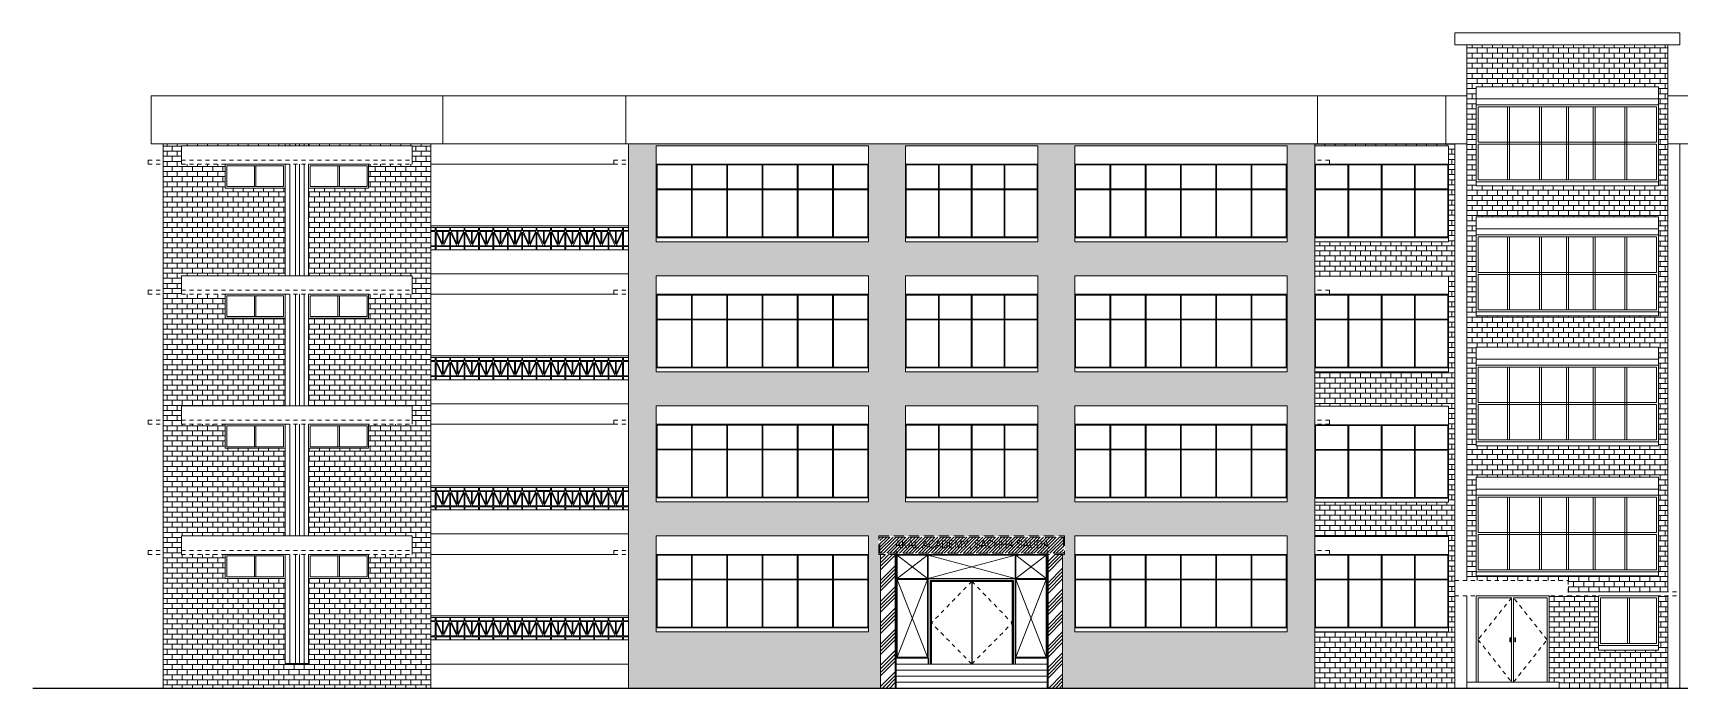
# Model space of a CAD drawing. Header units: millimetres. Extents: x 1898 to 3725, y 783 to 1532.
# Drawn here: x 2270.46 to 2311.65, y 967.41 to 983.78 of the extents above; entities that cross this region are included whole.
import ezdxf

# ---------------------------------------------------------------- set-up
doc = ezdxf.new("R2010")
doc.units = ezdxf.units.MM
doc.linetypes.add('DASHED', pattern=[0.75, 0.5, -0.25])
doc.linetypes.add('DASHED2', pattern=[0.375, 0.25, -0.125])
doc.layers.get('0').update_dxf_attribs({"lineweight": 20})
for name, color, linetype, lineweight in [('CLL LEV.', 15, 'Continuous', 18), ('Dimens', 251, 'Continuous', 18), ('Door', 54, 'Continuous', 18), ('Dotted', 23, 'DASHED', 15), ('E3', 251, 'Continuous', 18), ('ELEV.1', 7, 'Continuous', 20), ('ELEV.2', 250, 'Continuous', 20), ('ELEV.3', 252, 'Continuous', 20), ('ELEV.4', 251, 'Continuous', 18), ('Fixture', 44, 'Continuous', 13), ('Hatch', 43, 'Continuous', 13), ('PROJ.', 30, 'DASHED2', 15), ('Railing', 23, 'Continuous', 13), ('STAIRS', 10, 'Continuous', 18), ('Ventilator', 4, 'DASHED', 18), ('Wall', 7, 'Continuous', 30), ('Window', 150, 'Continuous', 15)]:
    doc.layers.add(name, color=color, linetype=linetype, lineweight=lineweight)
doc.styles.add('STYLE1', font='arial.ttf', dxfattribs={"width": 0.85})

# ---------------------------------------------------------------- blocks, each defined once
blk = doc.blocks.new('STAIR WINDOW')
at = {"layer": 'CLL LEV.', "linetype": 'Continuous'}
blk.add_lwpolyline([(12653.344, -1054.125), (12648.784, -1054.125), (12648.784, -1054.025), (12653.344, -1054.025)], close=True, dxfattribs=at)
at = {"layer": 'PROJ.', "linetype": 'Continuous'}
for p, q in [((12648.784, -1052.105), (12648.784, -1051.955)), ((12653.344, -1051.955), (12648.784, -1051.955)), ((12653.344, -1052.105), (12648.784, -1052.105)), ((12653.344, -1051.955), (12653.344, -1052.105))]:
    blk.add_line(p, q, dxfattribs=at)
at = {"layer": 'Window', "linetype": 'Continuous'}
for p, q in [((12649.572, -1053.975), (12649.572, -1052.155)), ((12649.622, -1053.975), (12649.622, -1052.155)), ((12650.37, -1053.975), (12650.37, -1052.155)), ((12650.42, -1053.975), (12650.42, -1052.155)), ((12651.039, -1053.975), (12651.039, -1052.155)), ((12651.089, -1053.975), (12651.089, -1052.155)), ((12651.707, -1053.975), (12651.707, -1052.155)), ((12651.757, -1053.975), (12651.757, -1052.155)), ((12652.505, -1053.975), (12652.505, -1052.155)), ((12652.555, -1053.975), (12652.555, -1052.155)), ((12648.834, -1053.04), (12653.294, -1053.04)), ((12648.834, -1053.09), (12653.294, -1053.09))]:
    blk.add_line(p, q, dxfattribs=at)
blk.add_lwpolyline([(12648.784, -1052.105), (12653.344, -1052.105), (12653.344, -1054.025), (12648.784, -1054.025)], close=True, dxfattribs=at)
for points in [[(12648.834, -1053.04), (12648.834, -1052.155), (12653.294, -1052.155), (12653.294, -1053.04)], [(12653.294, -1053.09), (12653.294, -1053.975), (12648.834, -1053.975), (12648.834, -1053.09)]]:
    blk.add_lwpolyline(points, dxfattribs=at)
blk = doc.blocks.new('DRTY')
at = {"layer": 'ELEV.1', "color": 251, "ltscale": 0.05}
for p, q in [((-0.115, 3.7), (-0.115, 3.65)), ((0, 3.7), (0, 3.65)), ((0.355, 3.7), (0.355, 3.65)), ((0.47, 3.7), (0.47, 3.65)), ((-0.115, 3.19), (-0.115, 0.4)), ((0, 3.19), (0, 0.4)), ((0.355, 3.19), (0.355, 0.4)), ((0.47, 3.19), (0.47, 0.4)), ((-0.115, -0.06), (-0.115, -2.85)), ((0, -0.06), (0, -2.85)), ((0.355, -0.06), (0.355, -2.85)), ((0.47, -0.06), (0.47, -2.85)), ((-0.115, -3.31), (-0.115, -6.1)), ((0, -3.31), (0, -6.1)), ((0.355, -3.31), (0.355, -6.1)), ((0.47, -3.31), (0.47, -6.1)), ((-0.115, -6.56), (-0.115, -9.29)), ((0, -6.56), (0, -9.29)), ((0.355, -6.56), (0.355, -9.29)), ((0.47, -6.56), (0.47, -9.29)), ((-0.115, -9.29), (-0.115, -9.29)), ((-0.115, -9.29), (0.47, -9.29))]:
    blk.add_line(p, q, dxfattribs=at)
at = {"layer": 'Fixture', "ltscale": 0.05}
for p, q in [((0.113, 3.7), (0.113, 3.65)), ((0.213, 3.7), (0.213, 3.65)), ((0.113, 3.19), (0.113, 0.4)), ((0.213, 3.19), (0.213, 0.4)), ((0.113, -0.06), (0.113, -2.85)), ((0.213, -0.06), (0.213, -2.85)), ((0.113, -3.31), (0.113, -6.1)), ((0.213, -3.31), (0.213, -6.1)), ((0.113, -6.56), (0.113, -9.29)), ((0.213, -6.56), (0.213, -9.29)), ((0.113, -9.29), (0.213, -9.29))]:
    blk.add_line(p, q, dxfattribs=at)
blk = doc.blocks.new('GLAZING 1')
at = {"layer": 'CLL LEV.'}
blk.add_line((0, 0.1), (3.345, 0.1), dxfattribs=at)
at = {"layer": 'PROJ.'}
for p in [(0.831, 0.974), (1.663, 0.974), (2.494, 0.974)]:
    blk.add_point(p, dxfattribs=at)
at = {"layer": 'Window'}
for p, q in [((0.831, 1.32), (0.831, 1.92)), ((0.851, 1.32), (0.851, 1.92)), ((1.663, 1.32), (1.663, 1.92)), ((1.683, 1.32), (1.683, 1.92)), ((2.494, 1.32), (2.494, 1.92)), ((2.514, 1.32), (2.514, 1.92)), ((0.02, 1.32), (3.325, 1.32)), ((0.02, 1.3), (3.325, 1.3)), ((0.831, 1.3), (0.831, 0.12)), ((0.851, 1.3), (0.851, 0.12)), ((1.663, 1.3), (1.663, 0.12)), ((1.683, 1.3), (1.683, 0.12)), ((2.494, 1.3), (2.494, 0.12)), ((2.514, 1.3), (2.514, 0.12))]:
    blk.add_line(p, q, dxfattribs=at)
blk.add_lwpolyline([(3.345, 0.1), (0, 0.1), (0, 1.94), (3.345, 1.94), (3.345, 0.1)], dxfattribs=at)
blk.add_lwpolyline([(3.325, 0.12), (0.02, 0.12), (0.02, 1.92), (3.325, 1.92)], close=True, dxfattribs=at)
blk = doc.blocks.new('GLAZING 2')
at = {"layer": 'Window'}
for p, q in [((0.862, 1.2), (0.862, 1.8)), ((0.882, 1.2), (0.882, 1.8)), ((1.743, 1.2), (1.743, 1.8)), ((1.763, 1.2), (1.763, 1.8)), ((2.625, 1.2), (2.625, 1.8)), ((2.645, 1.2), (2.645, 1.8)), ((3.507, 1.2), (3.507, 1.8)), ((3.527, 1.2), (3.527, 1.8)), ((4.388, 1.2), (4.388, 1.8)), ((4.408, 1.2), (4.408, 1.8)), ((-0.02, 1.2), (5.27, 1.2)), ((-0.02, 1.18), (5.27, 1.18)), ((0.862, 1.18), (0.862, 0)), ((0.882, 1.18), (0.882, 0)), ((1.743, 1.18), (1.743, 0)), ((1.763, 1.18), (1.763, 0)), ((2.625, 1.18), (2.625, 0)), ((2.645, 1.18), (2.645, 0)), ((3.507, 1.18), (3.507, 0)), ((3.527, 1.18), (3.527, 0)), ((4.388, 1.18), (4.388, 0)), ((4.408, 1.18), (4.408, 0))]:
    blk.add_line(p, q, dxfattribs=at)
blk.add_lwpolyline([(-0.02, -0.02), (-0.02, 1.82), (5.29, 1.82), (5.29, -0.02), (-0.02, -0.02)], dxfattribs=at)
blk.add_lwpolyline([(0, 0), (0, 1.8), (5.27, 1.8), (5.27, 0)], close=True, dxfattribs=at)
blk = doc.blocks.new('GLAZING 3')
at = {"layer": 'Window'}
for p, q in [((0.822, 1.82), (0.822, 1.22)), ((0.842, 1.82), (0.842, 1.22)), ((1.645, 1.82), (1.645, 1.22)), ((1.665, 1.82), (1.665, 1.22)), ((2.467, 1.82), (2.467, 1.22)), ((2.487, 1.82), (2.487, 1.22)), ((0.02, 1.22), (3.29, 1.22)), ((0.02, 1.2), (3.29, 1.2)), ((0.822, 1.2), (0.822, 0.02)), ((0.842, 1.2), (0.842, 0.02)), ((1.645, 1.2), (1.645, 0.02)), ((1.665, 1.2), (1.665, 0.02)), ((2.467, 1.2), (2.467, 0.02)), ((2.487, 1.2), (2.487, 0.02))]:
    blk.add_line(p, q, dxfattribs=at)
for points in [[(0, 1.84), (3.31, 1.84), (3.31, 0), (0, 0)], [(0.02, 1.82), (3.29, 1.82), (3.29, 0.02), (0.02, 0.02)]]:
    blk.add_lwpolyline(points, close=True, dxfattribs=at)
blk = doc.blocks.new('DER4567JHU')
at = {"layer": 'ELEV.4', "linetype": 'Continuous', "lineweight": 13}
for p, q in [((0, 0.6), (4.946, 0.6)), ((0, 0), (4.946, 0))]:
    blk.add_line(p, q, dxfattribs=at)
at = {"layer": 'Railing'}
for p, q in [((0, 1.2), (4.946, 1.2)), ((0, 1.16), (4.946, 1.16)), ((0.115, 1.08), (0, 1.08)), ((0.115, 1.06), (0, 1.06)), ((0.115, 1.16), (0.115, 1.08)), ((0.115, 1.06), (0.115, 0.7)), ((0.135, 1.16), (0.135, 1.08)), ((0.135, 1.08), (0.475, 1.08)), ((0.135, 1.037), (0.135, 0.7)), ((0.135, 1.037), (0.294, 0.7)), ((0.147, 1.06), (0.295, 1.06)), ((0.147, 1.06), (0.295, 0.745)), ((0.295, 0.745), (0.295, 1.06)), ((0.464, 1.06), (0.315, 0.745)), ((0.315, 0.745), (0.315, 1.06)), ((0.315, 1.06), (0.464, 1.06)), ((0.475, 1.037), (0.317, 0.7)), ((0.475, 1.16), (0.475, 1.08)), ((0.475, 1.037), (0.475, 0.7)), ((0.495, 1.161), (0.495, 1.081)), ((0.495, 1.081), (0.835, 1.081)), ((0.495, 1.038), (0.495, 0.701)), ((0.495, 1.038), (0.654, 0.701)), ((0.507, 1.061), (0.655, 1.061)), ((0.507, 1.061), (0.655, 0.746)), ((0.655, 0.746), (0.655, 1.061)), ((0.824, 1.061), (0.675, 0.746)), ((0.675, 0.746), (0.675, 1.061)), ((0.675, 1.061), (0.824, 1.061)), ((0.835, 1.038), (0.677, 0.701)), ((0.835, 1.161), (0.835, 1.081)), ((0.835, 1.038), (0.835, 0.701)), ((0.855, 1.16), (0.855, 1.08)), ((0.855, 1.08), (1.195, 1.08)), ((0.855, 1.037), (0.855, 0.7)), ((0.855, 1.037), (1.014, 0.7)), ((0.867, 1.06), (1.015, 1.06)), ((0.867, 1.06), (1.015, 0.745)), ((1.015, 0.745), (1.015, 1.06)), ((1.184, 1.06), (1.035, 0.745)), ((1.035, 0.745), (1.035, 1.06)), ((1.035, 1.06), (1.184, 1.06)), ((1.195, 1.037), (1.037, 0.7)), ((1.195, 1.16), (1.195, 1.08)), ((1.195, 1.037), (1.195, 0.7)), ((1.215, 1.16), (1.215, 1.08)), ((1.215, 1.08), (1.555, 1.08)), ((1.215, 1.037), (1.215, 0.7)), ((1.215, 1.037), (1.374, 0.7)), ((1.227, 1.06), (1.375, 1.06)), ((1.227, 1.06), (1.375, 0.745)), ((1.375, 0.745), (1.375, 1.06)), ((1.544, 1.06), (1.395, 0.745)), ((1.395, 0.745), (1.395, 1.06)), ((1.395, 1.06), (1.544, 1.06)), ((1.555, 1.037), (1.397, 0.7)), ((1.555, 1.16), (1.555, 1.08)), ((1.555, 1.037), (1.555, 0.7)), ((1.575, 1.16), (1.575, 1.08)), ((1.575, 1.08), (1.915, 1.08)), ((1.575, 1.037), (1.575, 0.7)), ((1.575, 1.037), (1.734, 0.7)), ((1.587, 1.06), (1.735, 1.06)), ((1.587, 1.06), (1.735, 0.745)), ((1.735, 0.745), (1.735, 1.06)), ((1.904, 1.06), (1.755, 0.745)), ((1.755, 0.745), (1.755, 1.06)), ((1.755, 1.06), (1.904, 1.06)), ((1.915, 1.037), (1.757, 0.7)), ((1.915, 1.16), (1.915, 1.08)), ((1.915, 1.037), (1.915, 0.7)), ((1.935, 1.161), (1.935, 1.081)), ((1.935, 1.081), (2.275, 1.081)), ((1.935, 1.038), (1.935, 0.701)), ((1.935, 1.038), (2.094, 0.701)), ((1.947, 1.061), (2.095, 1.061)), ((1.947, 1.061), (2.095, 0.746)), ((2.095, 0.746), (2.095, 1.061)), ((2.264, 1.061), (2.115, 0.746)), ((2.115, 0.746), (2.115, 1.061)), ((2.115, 1.061), (2.264, 1.061)), ((2.275, 1.038), (2.117, 0.701)), ((2.275, 1.161), (2.275, 1.081)), ((2.275, 1.038), (2.275, 0.701)), ((2.295, 1.161), (2.295, 1.081)), ((2.295, 1.081), (2.635, 1.081)), ((2.295, 1.038), (2.295, 0.701)), ((2.295, 1.038), (2.454, 0.701)), ((2.307, 1.061), (2.455, 1.061)), ((2.307, 1.061), (2.455, 0.746)), ((2.455, 0.746), (2.455, 1.061)), ((2.624, 1.061), (2.475, 0.746)), ((2.475, 0.746), (2.475, 1.061)), ((2.475, 1.061), (2.624, 1.061)), ((2.635, 1.038), (2.477, 0.701)), ((2.635, 1.161), (2.635, 1.081)), ((2.635, 1.038), (2.635, 0.701)), ((2.655, 1.162), (2.655, 1.082)), ((2.655, 1.082), (2.995, 1.082)), ((2.655, 1.038), (2.655, 0.702)), ((2.655, 1.038), (2.814, 0.702)), ((2.667, 1.062), (2.815, 1.062)), ((2.667, 1.062), (2.815, 0.746)), ((2.815, 0.746), (2.815, 1.062)), ((2.984, 1.062), (2.835, 0.746)), ((2.835, 0.746), (2.835, 1.062)), ((2.835, 1.062), (2.984, 1.062)), ((2.995, 1.038), (2.837, 0.702)), ((2.995, 1.162), (2.995, 1.082)), ((2.995, 1.038), (2.995, 0.702)), ((3.015, 1.16), (3.015, 1.08)), ((3.015, 1.08), (3.355, 1.08)), ((3.015, 1.037), (3.015, 0.7)), ((3.015, 1.037), (3.174, 0.7)), ((3.027, 1.06), (3.175, 1.06)), ((3.027, 1.06), (3.175, 0.745)), ((3.175, 0.745), (3.175, 1.06)), ((3.344, 1.06), (3.195, 0.745)), ((3.195, 0.745), (3.195, 1.06)), ((3.195, 1.06), (3.344, 1.06)), ((3.355, 1.037), (3.197, 0.7)), ((3.355, 1.16), (3.355, 1.08)), ((3.355, 1.037), (3.355, 0.7)), ((3.375, 1.16), (3.375, 1.08)), ((3.375, 1.08), (3.715, 1.08)), ((3.375, 1.037), (3.375, 0.7)), ((3.375, 1.037), (3.534, 0.7)), ((3.387, 1.06), (3.535, 1.06)), ((3.387, 1.06), (3.535, 0.745)), ((3.535, 0.745), (3.535, 1.06)), ((3.704, 1.06), (3.555, 0.745)), ((3.555, 0.745), (3.555, 1.06)), ((3.555, 1.06), (3.704, 1.06)), ((3.715, 1.037), (3.557, 0.7)), ((3.715, 1.16), (3.715, 1.08)), ((3.715, 1.037), (3.715, 0.7)), ((3.735, 1.16), (3.735, 1.08)), ((3.735, 1.08), (4.075, 1.08)), ((3.735, 1.037), (3.735, 0.7)), ((3.735, 1.037), (3.894, 0.7)), ((3.747, 1.06), (3.895, 1.06)), ((3.747, 1.06), (3.895, 0.745)), ((3.895, 0.745), (3.895, 1.06)), ((4.064, 1.06), (3.915, 0.745)), ((3.915, 0.745), (3.915, 1.06)), ((3.915, 1.06), (4.064, 1.06)), ((4.075, 1.037), (3.917, 0.7)), ((4.075, 1.16), (4.075, 1.08)), ((4.075, 1.037), (4.075, 0.7)), ((4.095, 1.16), (4.095, 1.08)), ((4.095, 1.08), (4.435, 1.08)), ((4.095, 1.037), (4.095, 0.7)), ((4.095, 1.037), (4.254, 0.7)), ((4.107, 1.06), (4.255, 1.06)), ((4.107, 1.06), (4.255, 0.745)), ((4.255, 0.745), (4.255, 1.06)), ((4.424, 1.06), (4.275, 0.745)), ((4.275, 0.745), (4.275, 1.06)), ((4.275, 1.06), (4.424, 1.06)), ((4.435, 1.037), (4.277, 0.7)), ((4.435, 1.16), (4.435, 1.08)), ((4.435, 1.037), (4.435, 0.7)), ((4.455, 1.161), (4.455, 1.081)), ((4.455, 1.081), (4.795, 1.081)), ((4.455, 1.038), (4.455, 0.701)), ((4.455, 1.038), (4.614, 0.701)), ((4.467, 1.061), (4.615, 1.061)), ((4.467, 1.061), (4.615, 0.746)), ((4.615, 0.746), (4.615, 1.061)), ((4.784, 1.061), (4.635, 0.746)), ((4.635, 0.746), (4.635, 1.061)), ((4.635, 1.061), (4.784, 1.061)), ((4.795, 1.038), (4.637, 0.701)), ((4.795, 1.161), (4.795, 1.081)), ((4.795, 1.038), (4.795, 0.701)), ((4.815, 1.161), (4.815, 1.081)), ((4.815, 1.081), (4.946, 1.081)), ((4.815, 1.061), (4.815, 0.701)), ((4.815, 1.061), (4.946, 1.061)), ((0.115, 0.7), (0, 0.7)), ((0.115, 0.68), (0, 0.68)), ((0.115, 0.68), (0.115, 0.6)), ((0.135, 0.7), (0.294, 0.7)), ((0.135, 0.68), (0.135, 0.6)), ((0.135, 0.68), (0.475, 0.68)), ((0.317, 0.7), (0.475, 0.7)), ((0.475, 0.68), (0.475, 0.6)), ((0.495, 0.701), (0.654, 0.701)), ((0.495, 0.681), (0.495, 0.601)), ((0.495, 0.681), (0.835, 0.681)), ((0.677, 0.701), (0.835, 0.701)), ((0.835, 0.681), (0.835, 0.601)), ((0.855, 0.7), (1.014, 0.7)), ((0.855, 0.68), (0.855, 0.6)), ((0.855, 0.68), (1.195, 0.68)), ((1.037, 0.7), (1.195, 0.7)), ((1.195, 0.68), (1.195, 0.6)), ((1.215, 0.7), (1.374, 0.7)), ((1.215, 0.68), (1.215, 0.6)), ((1.215, 0.68), (1.555, 0.68)), ((1.397, 0.7), (1.555, 0.7)), ((1.555, 0.68), (1.555, 0.6)), ((1.575, 0.7), (1.734, 0.7)), ((1.575, 0.68), (1.575, 0.6)), ((1.575, 0.68), (1.915, 0.68)), ((1.757, 0.7), (1.915, 0.7)), ((1.915, 0.68), (1.915, 0.6)), ((1.935, 0.701), (2.094, 0.701)), ((1.935, 0.681), (1.935, 0.601)), ((1.935, 0.681), (2.275, 0.681)), ((2.117, 0.701), (2.275, 0.701)), ((2.275, 0.681), (2.275, 0.601)), ((2.295, 0.701), (2.454, 0.701)), ((2.295, 0.681), (2.295, 0.601)), ((2.295, 0.681), (2.635, 0.681)), ((2.477, 0.701), (2.635, 0.701)), ((2.635, 0.681), (2.635, 0.601)), ((2.655, 0.702), (2.814, 0.702)), ((2.655, 0.682), (2.655, 0.602)), ((2.655, 0.682), (2.995, 0.682)), ((2.837, 0.702), (2.995, 0.702)), ((2.995, 0.682), (2.995, 0.602)), ((3.015, 0.7), (3.174, 0.7)), ((3.015, 0.68), (3.015, 0.6)), ((3.015, 0.68), (3.355, 0.68)), ((3.197, 0.7), (3.355, 0.7)), ((3.355, 0.68), (3.355, 0.6)), ((3.375, 0.7), (3.534, 0.7)), ((3.375, 0.68), (3.375, 0.6)), ((3.375, 0.68), (3.715, 0.68)), ((3.557, 0.7), (3.715, 0.7)), ((3.715, 0.68), (3.715, 0.6)), ((3.735, 0.7), (3.894, 0.7)), ((3.735, 0.68), (3.735, 0.6)), ((3.735, 0.68), (4.075, 0.68)), ((3.917, 0.7), (4.075, 0.7)), ((4.075, 0.68), (4.075, 0.6)), ((4.095, 0.7), (4.254, 0.7)), ((4.095, 0.68), (4.095, 0.6)), ((4.095, 0.68), (4.435, 0.68)), ((4.277, 0.7), (4.435, 0.7)), ((4.435, 0.68), (4.435, 0.6)), ((4.455, 0.701), (4.614, 0.701)), ((4.455, 0.681), (4.455, 0.601)), ((4.455, 0.681), (4.795, 0.681)), ((4.637, 0.701), (4.795, 0.701)), ((4.795, 0.681), (4.795, 0.601)), ((4.815, 0.701), (4.946, 0.701)), ((4.815, 0.681), (4.815, 0.601)), ((4.815, 0.681), (4.946, 0.681))]:
    blk.add_line(p, q, dxfattribs=at)
blk = doc.blocks.new('A$C156B36A4')
at = {"layer": 'Door', "linetype": 'DASHED', "lineweight": 25, "ltscale": 0.01}
for p, q in [((0.17, 1.033), (-0.84, -0.007)), ((0.17, 1.033), (1.18, -0.01)), ((0.17, -1.033), (-0.84, -0.007)), ((0.17, -1.033), (1.18, -0.009))]:
    blk.add_line(p, q, dxfattribs=at)
at = {"layer": 'Door', "lineweight": 25}
blk.add_line((0.17, 1.033), (0.17, -1.033), dxfattribs=at)
at = {"layer": 'Door', "linetype": 'Continuous', "lineweight": 25, "ltscale": 0.05}
blk.add_line((-0.917, -0.883), (-0.917, -1.033), dxfattribs=at)
for points in [[(-0.917, -0.883), (-0.917, 1.102), (1.25, 1.102), (1.25, -1.033)], [(-0.86, -1.033), (-0.86, 1.052), (1.2, 1.052), (1.2, -1.033)], [(-0.84, -1.033), (-0.84, 1.033), (1.18, 1.033), (1.18, -1.033)]]:
    blk.add_lwpolyline(points, dxfattribs=at)
at = {"layer": 'Window', "ltscale": 0.02}
for p, q in [((-0.937, 1.687), (-1.698, 1.102)), ((-0.937, 1.102), (-1.698, 1.687)), ((-0.917, 1.687), (1.25, 1.687)), ((1.25, 1.687), (-0.917, 1.102)), ((-0.917, 1.687), (1.25, 1.102)), ((1.27, 1.687), (2.032, 1.102)), ((1.27, 1.102), (2.032, 1.687)), ((-1.698, 1.102), (-0.937, 1.102)), ((-0.937, 1.082), (-1.698, -0.863)), ((-0.937, -0.863), (-1.698, 1.082)), ((-1.698, 1.082), (-0.937, 1.082)), ((-0.917, 1.102), (1.25, 1.102)), ((2.032, 1.102), (1.27, 1.102)), ((2.032, 1.082), (1.27, 1.082)), ((1.27, 1.082), (2.032, -0.863)), ((1.27, -0.863), (2.032, 1.082))]:
    blk.add_line(p, q, dxfattribs=at)
for points in [[(-0.917, 1.687), (-0.917, -0.883), (-1.718, -0.883), (-1.718, 1.707), (1.315, 1.707)], [(-1.698, 1.102), (-1.698, 1.687), (-0.937, 1.687), (-0.937, 1.102)], [(1.25, 1.687), (1.25, -0.883), (2.052, -0.883), (2.052, 1.707), (1.25, 1.707)], [(2.032, 1.102), (2.032, 1.687), (1.27, 1.687), (1.27, 1.102)], [(-0.937, 1.082), (-0.937, -0.863), (-1.698, -0.863), (-1.698, 1.082)], [(1.27, 1.082), (1.27, -0.863), (2.032, -0.863), (2.032, 1.082)]]:
    blk.add_lwpolyline(points, dxfattribs=at)
blk = doc.blocks.new('A$C31C41689')
at = {"layer": 'E3', "ltscale": 0.05}
h = blk.add_hatch(dxfattribs=at)
h.set_pattern_fill('ANSI34', color=256, scale=0.5, style=0)
h.set_pattern_definition([(45, (3.64132, 2.0844), (-0.265165, 0.265165), []), (45, (3.7297, 2.0844), (-0.265165, 0.265165), []), (45, (3.8181, 2.0844), (-0.265165, 0.265165), []), (45, (3.9065, 2.0844), (-0.265165, 0.265165), [])])
h.paths.add_polyline_path([(4.183, 3.34), (3.817, 3.34), (3.817, 0), (4.183, 0)])
h.paths.add_polyline_path([(0, 3.34), (-0.366, 3.34), (-0.366, 0), (0, 0)])
at = {"layer": 'PROJ.', "lineweight": 15}
h = blk.add_hatch(dxfattribs=at)
h.set_pattern_fill('JIS_WOOD', color=256, scale=0.08, style=0)
h.set_pattern_definition([(45, (-2291.988993, -967.40808), (-0.0399999999, 0.0399999999), [])])
h.paths.add_polyline_path([(4.2, 3.77), (4.2, 3.37), (-0.383, 3.37), (-0.383, 3.77)])
at = {"layer": 'E3', "ltscale": 0.05}
for p, q in [((-0.366, 3.34), (-0.366, 0)), ((0, 3.34), (0, 0)), ((3.817, 3.34), (3.817, 0)), ((4.183, 3.34), (4.183, 0))]:
    blk.add_line(p, q, dxfattribs=at)
at = {"layer": 'PROJ.', "lineweight": 15}
for points in [[(-0.413, 3.8), (4.23, 3.8), (4.23, 3.34), (-0.413, 3.34)], [(-0.383, 3.77), (4.2, 3.77), (4.2, 3.37), (-0.383, 3.37)]]:
    blk.add_lwpolyline(points, close=True, dxfattribs=at)
at = {"layer": 'Wall', "ltscale": 0.05, "insert": (-0.188, 3.693), "char_height": 0.2, "attachment_point": 1, "style": 'STYLE1'}
blk.add_mtext_dynamic_manual_height_columns('\\pi0.178;AKAL ACADEMY, SACHHA SAUDA', width=4.21, gutter_width=90, heights=[0.4], dxfattribs=at)

msp = doc.modelspace()

# ---------------------------------------------------------------- hatches: boundary and pattern name
at = {"layer": 'Dimens', "lineweight": 15}
h = msp.add_hatch(dxfattribs=at)
h.set_pattern_fill('BRICK', color=256, scale=0.02, style=0)
h.paths.add_polyline_path([(2292.266, 978.5581), (2292.266, 978.6581), (2292.266, 980.4981), (2292.266, 980.9581), (2295.576, 980.9581), (2295.576, 980.4981), (2295.576, 978.6581), (2295.576, 978.5581)], flags=16)
h.paths.add_polyline_path([(2295.576, 977.7081), (2295.576, 977.2481), (2295.576, 975.4081), (2295.576, 975.3081), (2292.266, 975.3081), (2292.266, 975.4081), (2292.266, 977.2481), (2292.266, 977.7081)], flags=16)
h.paths.add_polyline_path([(2294.7535, 979.8781), (2294.7535, 980.4781), (2294.7335, 980.4781), (2294.7335, 979.8781)], flags=0)
h.paths.add_polyline_path([(2294.7535, 976.6281), (2294.7535, 977.2281), (2294.7335, 977.2281), (2294.7335, 976.6281)], flags=0)
h.paths.add_polyline_path([(2291.346, 977.7081), (2291.346, 977.2481), (2291.346, 975.4081), (2291.346, 975.3081), (2286.036, 975.3081), (2286.036, 975.4081), (2286.036, 977.2481), (2286.036, 977.7081)], flags=16)
h.paths.add_polyline_path([(2296.496, 978.5581), (2296.496, 978.6581), (2296.496, 980.4981), (2296.496, 980.9581), (2301.806, 980.9581), (2301.806, 980.4981), (2301.806, 978.6581), (2301.806, 978.5581)], flags=16)
h.paths.add_polyline_path([(2296.496, 977.7081), (2301.806, 977.7081), (2301.806, 977.2481), (2301.806, 975.4081), (2301.806, 975.3081), (2296.496, 975.3081), (2296.496, 975.4081), (2296.496, 977.2481)], flags=16)
h.paths.add_polyline_path([(2295.576, 974.4581), (2295.576, 973.9981), (2295.576, 972.1581), (2295.576, 972.0581), (2292.266, 972.0581), (2292.266, 972.1581), (2292.266, 973.9981), (2292.266, 974.4581)], flags=16)
h.paths.add_polyline_path([(2291.346, 974.4581), (2291.346, 973.9981), (2291.346, 972.1581), (2291.346, 972.0581), (2286.036, 972.0581), (2286.036, 972.1581), (2286.036, 973.9981), (2286.036, 974.4581)], flags=16)
h.paths.add_polyline_path([(2296.496, 974.4581), (2301.806, 974.4581), (2301.806, 973.9981), (2301.806, 972.1581), (2301.806, 972.0581), (2296.496, 972.0581), (2296.496, 972.1581), (2296.496, 973.9981)], flags=16)
h.paths.add_polyline_path([(2291.346, 971.2081), (2291.346, 970.7481), (2291.346, 968.9081), (2291.346, 968.8081), (2286.036, 968.8081), (2286.036, 968.9081), (2286.036, 970.7481), (2286.036, 971.2081)], flags=16)
h.paths.add_polyline_path([(2296.496, 971.2081), (2301.806, 971.2081), (2301.806, 970.7481), (2301.806, 968.9081), (2301.806, 968.8081), (2296.496, 968.8081), (2296.496, 968.9081), (2296.496, 970.7481)], flags=16)
h.paths.add_polyline_path([(2302.496, 981.0081), (2285.346, 981.0081), (2285.346, 967.4081), (2291.6465, 967.4081), (2291.6465, 970.7481), (2291.5995, 970.7481), (2291.5995, 971.2081), (2296.2425, 971.2081), (2296.2425, 970.7481), (2296.1955, 970.7481), (2296.1955, 967.4081), (2302.496, 967.4081)])
h.paths.add_polyline_path([(2286.036, 980.9581), (2291.346, 980.9581), (2291.346, 978.5581), (2286.036, 978.5581)], flags=16)
at = {"layer": 'ELEV.2'}
h = msp.add_hatch(dxfattribs=at)
h.set_pattern_fill('BRICK,_O', color=256, scale=0.02)
h.set_pattern_definition([(0, (0, 0), (0, 0.127), []), (90, (0, 0), (-0.254, 2e-17), [0.127, -0.127]), (90, (0.127, 0), (-0.254, 2e-17), [-0.127, 0.127])])
h.paths.add_polyline_path([(2280.4001, 981.0081), (2277.3476, 981.0081), (2277.3476, 980.9581), (2279.9401, 980.9581), (2279.9401, 980.5981), (2279.9401, 980.4981), (2278.8476, 980.4981), (2278.8476, 979.8981), (2277.3476, 979.8981), (2277.3476, 977.7081), (2279.9401, 977.7081), (2279.9401, 977.3481), (2279.9401, 977.2481), (2278.8476, 977.2481), (2278.8476, 976.6481), (2277.3476, 976.6481), (2277.3476, 974.4581), (2279.9401, 974.4581), (2279.9401, 974.0981), (2279.9401, 973.9981), (2278.8476, 973.9981), (2278.8476, 973.3981), (2277.3476, 973.3981), (2277.3476, 971.2081), (2279.9401, 971.2081), (2279.9401, 970.8481), (2279.9401, 970.7481), (2278.8476, 970.7481), (2278.8476, 970.1481), (2277.3476, 970.1481), (2277.3476, 968.0181), (2276.7626, 968.0181), (2276.7626, 970.1481), (2275.2626, 970.1481), (2275.2626, 970.7481), (2274.1701, 970.7481), (2274.1701, 970.8481), (2274.1701, 971.2081), (2276.7626, 971.2081), (2276.7626, 973.3981), (2275.2626, 973.3981), (2275.2626, 973.9981), (2274.1701, 973.9981), (2274.1701, 974.0981), (2274.1701, 974.4581), (2276.7626, 974.4581), (2276.7626, 976.6481), (2275.2626, 976.6481), (2275.2626, 977.2481), (2274.1701, 977.2481), (2274.1701, 977.3481), (2274.1701, 977.7081), (2276.7626, 977.7081), (2276.7626, 979.8981), (2275.2626, 979.8981), (2275.2626, 980.4981), (2274.1701, 980.4981), (2274.1701, 980.5981), (2274.1701, 980.9581), (2276.7626, 980.9581), (2276.7626, 981.0081), (2273.7101, 981.0081), (2273.7101, 967.4081), (2280.4001, 967.4081)])
at = {"layer": 'ELEV.3', "linetype": 'Continuous', "lineweight": 13}
h = msp.add_hatch(dxfattribs=at)
h.set_pattern_fill('BRICK,_O', color=256, scale=0.02)
h.set_pattern_definition([(0, (2306.301, 969.81226), (0, 0.127), []), (90, (2306.301, 969.81226), (-0.254, 2e-17), [0.127, -0.127]), (90, (2306.428, 969.81226), (-0.254, 2e-17), [-0.127, 0.127])])
h.paths.add_polyline_path([(2311.321, 983.4751), (2306.301, 983.4751), (2306.301, 970.0923), (2308.833, 970.0923), (2308.833, 969.8123), (2311.321, 969.8123)])
h.paths.add_polyline_path([(2311.0899, 982.4281), (2311.0899, 982.1281), (2311.0899, 981.9781), (2311.0899, 980.0581), (2311.0899, 979.9581), (2306.5299, 979.9581), (2306.5299, 980.0581), (2306.5299, 981.9781), (2306.5299, 982.1281), (2306.5299, 982.4281)], flags=16)
h.paths.add_polyline_path([(2311.0399, 981.9281), (2311.0399, 981.0431), (2310.3017, 981.0431), (2310.3017, 980.9931), (2311.0399, 980.9931), (2311.0399, 980.1081), (2306.5799, 980.1081), (2306.5799, 980.9931), (2307.3182, 980.9931), (2307.3182, 981.0431), (2306.5799, 981.0431), (2306.5799, 981.9281)], flags=0)
h.paths.add_polyline_path([(2311.0899, 979.1781), (2311.0899, 978.8781), (2311.0899, 978.7281), (2311.0899, 976.8081), (2311.0899, 976.7081), (2306.5299, 976.7081), (2306.5299, 976.8081), (2306.5299, 978.7281), (2306.5299, 978.8781), (2306.5299, 979.1781)], flags=16)
h.paths.add_polyline_path([(2311.0399, 978.6781), (2311.0399, 977.7931), (2310.3017, 977.7931), (2310.3017, 977.7431), (2311.0399, 977.7431), (2311.0399, 976.8581), (2306.5799, 976.8581), (2306.5799, 977.7431), (2307.3182, 977.7431), (2307.3182, 977.7931), (2306.5799, 977.7931), (2306.5799, 978.6781)], flags=0)
h.paths.add_polyline_path([(2311.0899, 975.9281), (2311.0899, 975.6281), (2311.0899, 975.4781), (2311.0899, 973.5581), (2311.0899, 973.4581), (2306.5299, 973.4581), (2306.5299, 973.5581), (2306.5299, 975.4781), (2306.5299, 975.6281), (2306.5299, 975.9281)], flags=16)
h.paths.add_polyline_path([(2311.0399, 975.4281), (2311.0399, 974.5431), (2310.3017, 974.5431), (2310.3017, 974.4931), (2311.0399, 974.4931), (2311.0399, 973.6081), (2306.5799, 973.6081), (2306.5799, 974.4931), (2307.3182, 974.4931), (2307.3182, 974.5431), (2306.5799, 974.5431), (2306.5799, 975.4281)], flags=0)
h.paths.add_polyline_path([(2311.0899, 972.6781), (2311.0899, 972.3781), (2311.0899, 972.2281), (2311.0899, 970.3081), (2311.0899, 970.2081), (2306.5299, 970.2081), (2306.5299, 970.3081), (2306.5299, 972.2281), (2306.5299, 972.3781), (2306.5299, 972.6781)], flags=16)
h.paths.add_polyline_path([(2311.0399, 972.1781), (2311.0399, 971.2931), (2310.3017, 971.2931), (2310.3017, 971.2431), (2311.0399, 971.2431), (2311.0399, 970.3581), (2306.5799, 970.3581), (2306.5799, 971.2431), (2307.3182, 971.2431), (2307.3182, 971.2931), (2306.5799, 971.2931), (2306.5799, 972.1781)], flags=0)
h = msp.add_hatch(dxfattribs=at)
h.set_pattern_fill('BRICK,_O', color=256, scale=0.02)
h.set_pattern_definition([(0, (2302.49599, 967.40808), (0, 0.127), []), (90, (2302.496, 967.40808), (-0.254, 2e-17), [0.127, -0.127]), (90, (2302.623, 967.40808), (-0.254, 2e-17), [-0.127, 0.127])])
h.paths.add_polyline_path([(2306.001, 981.0081), (2305.771, 981.0081), (2302.566, 981.0081), (2302.496, 981.0081), (2302.496, 980.9581), (2305.841, 980.9581), (2305.841, 980.4881), (2305.841, 978.6581), (2305.841, 978.5581), (2302.496, 978.5581), (2302.496, 977.6981), (2305.841, 977.6981), (2305.841, 977.2381), (2305.841, 975.4081), (2305.841, 975.3081), (2302.496, 975.3081), (2302.496, 974.4481), (2305.841, 974.4481), (2305.841, 973.9881), (2305.841, 972.1481), (2305.841, 972.0481), (2302.496, 972.0481), (2302.496, 971.1981), (2305.841, 971.1981), (2305.841, 970.7381), (2305.841, 968.9081), (2305.841, 968.8081), (2302.496, 968.8081), (2302.496, 967.4081), (2306.001, 967.4081)])
h = msp.add_hatch(dxfattribs=at)
h.set_pattern_fill('BRICK,_O', color=256, scale=0.02)
h.set_pattern_definition([(0, (2308.35322, 967.40808), (0, 0.127), []), (90, (2308.35322, 967.40808), (-0.254, 2e-17), [0.127, -0.127]), (90, (2308.48022, 967.40808), (-0.254, 2e-17), [-0.127, 0.127])])
h.paths.add_polyline_path([(2309.591, 969.7123), (2308.8349, 969.7123), (2308.3532, 969.7123), (2308.3554, 967.5581), (2308.603, 967.5581), (2308.603, 967.4081), (2311.321, 967.4081), (2311.321, 969.7123), (2311.091, 969.7123), (2311.091, 968.4681), (2311.091, 968.3581), (2309.591, 968.3581), (2309.591, 968.4681)])

# ---------------------------------------------------------------- linework, layer by layer
at = {"layer": 'CLL LEV.'}
for p, q in [((2291.346, 978.6581), (2286.036, 978.6581)), ((2286.036, 978.6581), (2286.036, 978.5581)), ((2291.346, 978.5581), (2286.036, 978.5581)), ((2291.346, 978.6581), (2291.346, 978.5581)), ((2292.266, 978.6581), (2292.266, 978.5581)), ((2292.266, 978.5581), (2295.576, 978.5581)), ((2295.576, 978.6581), (2295.576, 978.5581)), ((2296.496, 978.6581), (2301.806, 978.6581)), ((2296.496, 978.6581), (2296.496, 978.5581)), ((2296.496, 978.5581), (2301.806, 978.5581)), ((2301.806, 978.6581), (2301.806, 978.5581)), ((2305.841, 978.5581), (2302.496, 978.5581)), ((2305.841, 978.6581), (2305.841, 978.5581)), ((2291.346, 975.4081), (2286.036, 975.4081)), ((2286.036, 975.4081), (2286.036, 975.3081)), ((2291.346, 975.3081), (2286.036, 975.3081)), ((2291.346, 975.4081), (2291.346, 975.3081)), ((2292.266, 975.4081), (2292.266, 975.3081)), ((2292.266, 975.3081), (2295.576, 975.3081)), ((2295.576, 975.4081), (2295.576, 975.3081)), ((2296.496, 975.4081), (2301.806, 975.4081)), ((2296.496, 975.4081), (2296.496, 975.3081)), ((2296.496, 975.3081), (2301.806, 975.3081)), ((2301.806, 975.4081), (2301.806, 975.3081)), ((2305.841, 975.3081), (2302.496, 975.3081)), ((2305.841, 975.4081), (2305.841, 975.3081)), ((2291.346, 972.1581), (2286.036, 972.1581)), ((2286.036, 972.1581), (2286.036, 972.0581)), ((2291.346, 972.0581), (2286.036, 972.0581)), ((2291.346, 972.1581), (2291.346, 972.0581)), ((2292.266, 972.1581), (2292.266, 972.0581)), ((2292.266, 972.0581), (2295.576, 972.0581)), ((2295.576, 972.1581), (2295.576, 972.0581)), ((2296.496, 972.1581), (2301.806, 972.1581)), ((2296.496, 972.1581), (2296.496, 972.0581)), ((2296.496, 972.0581), (2301.806, 972.0581)), ((2301.806, 972.1581), (2301.806, 972.0581)), ((2305.841, 972.0481), (2302.496, 972.0481)), ((2305.841, 972.1481), (2305.841, 972.0481)), ((2291.346, 968.9081), (2286.036, 968.9081)), ((2286.036, 968.9081), (2286.036, 968.8081)), ((2291.346, 968.9081), (2291.346, 968.8081)), ((2296.496, 968.9081), (2301.806, 968.9081)), ((2296.496, 968.9081), (2296.496, 968.8081)), ((2296.496, 968.9081), (2301.806, 968.9081)), ((2301.806, 968.9081), (2301.806, 968.8081)), ((2305.841, 968.9081), (2305.841, 968.8081)), ((2291.346, 968.8081), (2286.036, 968.8081)), ((2296.496, 968.8081), (2301.806, 968.8081)), ((2305.841, 968.8081), (2302.496, 968.8081)), ((2309.591, 968.4681), (2309.591, 968.3581)), ((2309.591, 968.3581), (2311.091, 968.3581)), ((2311.091, 968.4681), (2311.091, 968.3581))]:
    msp.add_line(p, q, dxfattribs=at)
at = {"layer": 'Dimens', "lineweight": 15}
for p, q in [((2292.036, 967.4081), (2292.036, 970.8481)), ((2295.806, 967.4081), (2295.806, 970.8481)), ((2292.036, 968.0081), (2295.806, 968.0081))]:
    msp.add_line(p, q, dxfattribs=at)
for points in [[(2286.036, 980.9581), (2291.346, 980.9581), (2291.346, 978.5581), (2286.036, 978.5581)], [(2292.266, 980.9581), (2295.576, 980.9581), (2295.576, 978.5581), (2292.266, 978.5581)], [(2296.496, 980.9581), (2301.806, 980.9581), (2301.806, 978.5581), (2296.496, 978.5581)], [(2286.036, 977.7081), (2291.346, 977.7081), (2291.346, 975.3081), (2286.036, 975.3081)], [(2292.266, 977.7081), (2295.576, 977.7081), (2295.576, 975.3081), (2292.266, 975.3081)], [(2296.496, 977.7081), (2301.806, 977.7081), (2301.806, 975.3081), (2296.496, 975.3081)], [(2286.036, 974.4581), (2291.346, 974.4581), (2291.346, 972.0581), (2286.036, 972.0581)], [(2292.266, 974.4581), (2295.576, 974.4581), (2295.576, 972.0581), (2292.266, 972.0581)], [(2296.496, 974.4581), (2301.806, 974.4581), (2301.806, 972.0581), (2296.496, 972.0581)], [(2286.036, 971.2081), (2291.346, 971.2081), (2291.346, 968.8081), (2286.036, 968.8081)], [(2296.496, 971.2081), (2301.806, 971.2081), (2301.806, 968.8081), (2296.496, 968.8081)]]:
    msp.add_lwpolyline(points, close=True, dxfattribs=at)
at = {"layer": 'Door', "linetype": 'DASHED', "ltscale": 0.01}
for p, q in [((2307.4182, 969.6623), (2306.581, 968.6152)), ((2308.3054, 968.6152), (2307.4682, 969.6623)), ((2306.581, 968.6152), (2307.4182, 967.5581)), ((2307.4682, 967.5581), (2308.3054, 968.6152))]:
    msp.add_line(p, q, dxfattribs=at)
at = {"layer": 'Door', "linetype": 'Continuous'}
for p, q in [((2307.4182, 969.6623), (2307.4182, 967.5581)), ((2307.4682, 969.6623), (2307.4682, 967.5581)), ((2307.3957, 968.6652), (2307.3757, 968.6652)), ((2307.3757, 968.6652), (2307.3757, 968.5652)), ((2307.3757, 968.5652), (2307.3957, 968.5652)), ((2307.3957, 968.6152), (2307.3957, 968.6652)), ((2307.3957, 968.5652), (2307.3957, 968.6152)), ((2307.5156, 968.6652), (2307.4956, 968.6652)), ((2307.4956, 968.6652), (2307.4956, 968.5652)), ((2307.4956, 968.5652), (2307.5156, 968.5652)), ((2307.5156, 968.6152), (2307.5156, 968.6652)), ((2307.5156, 968.5652), (2307.5156, 968.6152))]:
    msp.add_line(p, q, dxfattribs=at)
for points in [[(2306.531, 967.5581), (2306.5332, 969.7123), (2308.3532, 969.7123), (2308.3554, 967.5581)], [(2306.581, 967.5581), (2306.581, 969.6623), (2307.4182, 969.6623)], [(2307.4682, 969.6623), (2308.3054, 969.6623), (2308.3054, 967.5581)]]:
    msp.add_lwpolyline(points, dxfattribs=at)
at = {"layer": 'ELEV.1', "linetype": 'Continuous', "lineweight": 13}
for p, q in [((2285.276, 982.2081), (2285.276, 981.0081)), ((2302.566, 982.2081), (2302.566, 981.0081))]:
    msp.add_line(p, q, dxfattribs=at)
at = {"layer": 'ELEV.1', "linetype": 'Continuous'}
for p, q in [((2285.276, 982.2081), (2302.566, 982.2081)), ((2285.276, 981.0081), (2302.566, 981.0081)), ((2285.346, 981.0081), (2285.346, 967.4081)), ((2286.036, 980.9581), (2291.346, 980.9581)), ((2286.036, 980.4981), (2286.036, 980.9581)), ((2291.346, 980.4981), (2291.346, 980.9581)), ((2296.496, 980.9581), (2301.806, 980.9581)), ((2302.496, 981.0081), (2302.496, 967.4081)), ((2286.036, 980.4981), (2291.346, 980.4981)), ((2296.496, 980.4981), (2301.806, 980.4981)), ((2286.036, 977.7081), (2291.346, 977.7081)), ((2286.036, 977.2481), (2286.036, 977.7081)), ((2291.346, 977.2481), (2291.346, 977.7081)), ((2296.496, 977.7081), (2301.806, 977.7081)), ((2296.496, 977.2481), (2301.806, 977.2481)), ((2286.036, 974.4581), (2291.346, 974.4581)), ((2286.036, 973.9981), (2286.036, 974.4581)), ((2291.346, 973.9981), (2291.346, 974.4581)), ((2296.496, 974.4581), (2301.806, 974.4581)), ((2296.496, 973.9981), (2301.806, 973.9981)), ((2286.036, 971.2081), (2291.346, 971.2081)), ((2286.036, 970.7481), (2286.036, 971.2081)), ((2291.346, 970.7481), (2291.346, 971.2081)), ((2296.496, 971.2081), (2301.806, 971.2081)), ((2296.496, 970.7481), (2301.806, 970.7481))]:
    msp.add_line(p, q, dxfattribs=at)
at = {"layer": 'ELEV.1'}
for p, q in [((2292.266, 980.4981), (2292.266, 980.9581)), ((2292.266, 980.9581), (2295.576, 980.9581)), ((2295.576, 980.9581), (2295.576, 980.4981)), ((2296.496, 980.4981), (2296.496, 980.9581)), ((2301.806, 980.9581), (2301.806, 980.4981)), ((2292.266, 977.2481), (2292.266, 977.7081)), ((2292.266, 977.7081), (2295.576, 977.7081)), ((2295.576, 977.7081), (2295.576, 977.2481)), ((2296.496, 977.2481), (2296.496, 977.7081)), ((2301.806, 977.7081), (2301.806, 977.2481)), ((2292.266, 973.9981), (2292.266, 974.4581)), ((2292.266, 974.4581), (2295.576, 974.4581)), ((2295.576, 974.4581), (2295.576, 973.9981)), ((2296.496, 973.9981), (2296.496, 974.4581)), ((2301.806, 974.4581), (2301.806, 973.9981)), ((2296.496, 970.7481), (2296.496, 971.2081)), ((2301.806, 971.2081), (2301.806, 970.7481))]:
    msp.add_line(p, q, dxfattribs=at)
at = {"layer": 'ELEV.2'}
for p, q in [((2306.301, 983.4751), (2306.301, 970.0923)), ((2273.7101, 981.0081), (2273.7101, 967.4081)), ((2280.4001, 981.0081), (2280.4001, 967.4081)), ((2306.001, 981.0081), (2306.001, 967.4081)), ((2306.301, 969.7023), (2306.301, 967.4081))]:
    msp.add_line(p, q, dxfattribs=at)
at = {"layer": 'ELEV.3', "linetype": 'Continuous', "lineweight": 13}
for p, q in [((2306.001, 983.7751), (2311.621, 983.7751)), ((2306.001, 983.4751), (2311.621, 983.4751)), ((2311.321, 983.4751), (2311.321, 969.8123)), ((2305.771, 982.2081), (2305.771, 981.0081)), ((2305.771, 982.2081), (2306.301, 982.2081)), ((2305.771, 981.0081), (2306.301, 981.0081)), ((2311.621, 981.0081), (2311.621, 967.4081)), ((2311.321, 969.7123), (2311.321, 967.4081))]:
    msp.add_line(p, q, dxfattribs=at)
at = {"layer": 'ELEV.3'}
for p, q in [((2306.001, 983.4751), (2306.001, 983.7751)), ((2311.621, 983.4751), (2311.621, 983.7751)), ((2273.4101, 981.0081), (2273.4101, 982.2081)), ((2273.4101, 982.2081), (2280.7001, 982.2081)), ((2280.7001, 982.2081), (2280.7001, 981.0081)), ((2306.5299, 982.1281), (2306.5299, 982.4281)), ((2306.5299, 982.4281), (2311.0899, 982.4281)), ((2311.0899, 982.1281), (2311.0899, 982.4281)), ((2273.4101, 981.0081), (2280.7001, 981.0081)), ((2274.1701, 980.9581), (2274.1701, 980.5981)), ((2274.1701, 980.9581), (2279.9401, 980.9581)), ((2279.9401, 980.9581), (2279.9401, 980.5981)), ((2306.5299, 978.8781), (2306.5299, 979.1781)), ((2306.5299, 979.1781), (2311.0899, 979.1781)), ((2311.0899, 978.8781), (2311.0899, 979.1781)), ((2274.1701, 977.7081), (2279.9401, 977.7081)), ((2274.1701, 977.7081), (2274.1701, 977.3481)), ((2279.9401, 977.7081), (2279.9401, 977.3481)), ((2280.4001, 977.2481), (2284.976, 977.2481)), ((2306.5299, 975.6281), (2306.5299, 975.9281)), ((2306.5299, 975.9281), (2311.0899, 975.9281)), ((2311.0899, 975.6281), (2311.0899, 975.9281)), ((2274.1701, 974.4581), (2279.9401, 974.4581)), ((2274.1701, 974.4581), (2274.1701, 974.0981)), ((2279.9401, 974.4581), (2279.9401, 974.0981)), ((2280.4001, 973.9981), (2284.976, 973.9981)), ((2306.5299, 972.3781), (2306.5299, 972.6781)), ((2306.5299, 972.6781), (2311.0899, 972.6781)), ((2311.0899, 972.3781), (2311.0899, 972.6781)), ((2274.1701, 971.2081), (2279.9401, 971.2081)), ((2274.1701, 971.2081), (2274.1701, 970.8481)), ((2279.9401, 971.2081), (2279.9401, 970.8481)), ((2280.4001, 970.7481), (2284.976, 970.7481))]:
    msp.add_line(p, q, dxfattribs=at)
at = {"layer": 'ELEV.3', "linetype": 'Continuous'}
for p, q in [((2319.6135, 982.2081), (2311.321, 982.2081)), ((2319.6135, 981.0081), (2311.321, 981.0081))]:
    msp.add_line(p, q, dxfattribs=at)
at = {"layer": 'ELEV.4', "linetype": 'Continuous', "lineweight": 13}
for p, q in [((2280.7001, 982.2081), (2285.276, 982.2081)), ((2302.566, 982.2081), (2305.771, 982.2081)), ((2280.7001, 981.0081), (2285.276, 981.0081)), ((2280.4001, 980.4981), (2284.976, 980.4981)), ((2280.4001, 977.7581), (2285.346, 977.7581)), ((2280.4001, 971.2581), (2285.346, 971.2581)), ((2280.4001, 968.0081), (2285.346, 968.0081))]:
    msp.add_line(p, q, dxfattribs=at)
at = {"layer": 'ELEV.4'}
for p, q in [((2302.496, 980.9581), (2305.841, 980.9581)), ((2302.496, 980.4881), (2302.496, 980.9381)), ((2305.771, 981.0081), (2302.566, 981.0081)), ((2305.841, 980.9581), (2305.841, 980.4881)), ((2302.496, 977.6981), (2305.841, 977.6981)), ((2302.496, 977.2381), (2302.496, 977.6881)), ((2305.841, 977.6981), (2305.841, 977.2381)), ((2302.496, 974.4481), (2305.841, 974.4481)), ((2302.496, 973.9881), (2302.496, 974.4381)), ((2305.841, 974.4481), (2305.841, 973.9881)), ((2302.496, 971.1981), (2305.841, 971.1981)), ((2302.496, 970.7381), (2302.496, 971.1881)), ((2305.841, 971.1981), (2305.841, 970.7381))]:
    msp.add_line(p, q, dxfattribs=at)
at = {"layer": 'PROJ.', "ltscale": 0.002}
for p, q in [((2273.3401, 980.5981), (2273.7101, 980.5981)), ((2273.3401, 980.4981), (2273.7101, 980.4981)), ((2274.1701, 980.5981), (2279.9401, 980.5981)), ((2274.1701, 980.4981), (2279.9401, 980.4981)), ((2284.976, 980.5981), (2285.346, 980.5981)), ((2284.976, 980.4981), (2285.346, 980.4981)), ((2302.866, 980.5981), (2302.496, 980.5981)), ((2302.866, 980.4981), (2302.496, 980.4981)), ((2273.3401, 977.3481), (2273.7101, 977.3481)), ((2273.3401, 977.2481), (2273.7101, 977.2481)), ((2274.1701, 977.3481), (2279.9401, 977.3481)), ((2274.1701, 977.2481), (2279.9401, 977.2481)), ((2284.976, 977.3481), (2285.346, 977.3481)), ((2284.976, 977.2481), (2285.346, 977.2481)), ((2302.866, 977.3481), (2302.496, 977.3481)), ((2302.866, 977.2481), (2302.496, 977.2481)), ((2273.3401, 974.0981), (2273.7101, 974.0981)), ((2273.3401, 973.9981), (2273.7101, 973.9981)), ((2274.1701, 974.0981), (2279.9401, 974.0981)), ((2274.1701, 973.9981), (2279.9401, 973.9981)), ((2284.976, 974.0981), (2285.346, 974.0981)), ((2284.976, 973.9981), (2285.346, 973.9981)), ((2302.866, 974.0981), (2302.496, 974.0981)), ((2302.866, 973.9981), (2302.496, 973.9981)), ((2273.3401, 970.8481), (2273.7101, 970.8481)), ((2273.3401, 970.7481), (2273.7101, 970.7481)), ((2274.1701, 970.8481), (2279.9401, 970.8481)), ((2274.1701, 970.7481), (2279.9401, 970.7481)), ((2284.976, 970.8481), (2285.346, 970.8481)), ((2284.976, 970.7481), (2285.346, 970.7481)), ((2302.866, 970.8481), (2302.496, 970.8481)), ((2302.866, 970.7481), (2302.496, 970.7481))]:
    msp.add_line(p, q, dxfattribs=at)
at = {"layer": 'PROJ.'}
for p, q in [((2273.3401, 980.5981), (2273.3401, 980.4981)), ((2274.1701, 980.5981), (2274.1701, 980.4981)), ((2279.9401, 980.5981), (2279.9401, 980.4981)), ((2284.976, 980.5981), (2284.976, 980.4981)), ((2302.866, 980.5981), (2302.866, 980.4981)), ((2273.3401, 977.3481), (2273.3401, 977.2481)), ((2274.1701, 977.3481), (2274.1701, 977.2481)), ((2279.9401, 977.3481), (2279.9401, 977.2481)), ((2284.976, 977.3481), (2284.976, 977.2481)), ((2302.866, 977.3481), (2302.866, 977.2481)), ((2273.3401, 974.0981), (2273.3401, 973.9981)), ((2274.1701, 974.0981), (2274.1701, 973.9981)), ((2279.9401, 974.0981), (2279.9401, 973.9981)), ((2284.976, 974.0981), (2284.976, 973.9981)), ((2302.866, 974.0981), (2302.866, 973.9981)), ((2273.3401, 970.8481), (2273.3401, 970.7481)), ((2274.1701, 970.8481), (2274.1701, 970.7481)), ((2279.9401, 970.8481), (2279.9401, 970.7481)), ((2284.976, 970.8481), (2284.976, 970.7481)), ((2302.866, 970.8481), (2302.866, 970.7481))]:
    msp.add_line(p, q, dxfattribs=at)
at = {"layer": 'PROJ.', "ltscale": 0.02}
for p, q in [((2306.001, 970.0923), (2308.833, 970.0923)), ((2306.001, 969.7123), (2306.001, 970.0923)), ((2308.833, 970.0923), (2308.833, 969.7123)), ((2308.8349, 969.8123), (2311.621, 969.8123)), ((2311.621, 969.8123), (2311.621, 969.7123)), ((2306.001, 969.7123), (2308.833, 969.7123)), ((2308.8349, 969.7123), (2311.621, 969.7123))]:
    msp.add_line(p, q, dxfattribs=at)
at = {"layer": 'STAIRS', "lineweight": 15}
for p, q in [((2292.036, 967.8581), (2295.806, 967.8581)), ((2292.036, 967.7081), (2295.806, 967.7081)), ((2292.036, 967.5581), (2295.806, 967.5581))]:
    msp.add_line(p, q, dxfattribs=at)
at = {"layer": 'STAIRS'}
for p, q in [((2306.301, 967.4081), (2306.301, 967.5581)), ((2306.301, 967.5581), (2308.603, 967.5581)), ((2308.603, 967.5581), (2308.603, 967.4081))]:
    msp.add_line(p, q, dxfattribs=at)
at = {"layer": 'Ventilator', "linetype": 'ByBlock'}
for p, q in [((2275.9926, 980.4581), (2275.9926, 979.9381)), ((2276.0326, 980.4581), (2276.0326, 979.9381)), ((2278.0776, 980.4581), (2278.0776, 979.9381)), ((2278.1176, 980.4581), (2278.1176, 979.9381)), ((2275.9926, 977.2081), (2275.9926, 976.6881)), ((2276.0326, 977.2081), (2276.0326, 976.6881)), ((2278.0776, 977.2081), (2278.0776, 976.6881)), ((2278.1176, 977.2081), (2278.1176, 976.6881)), ((2275.9926, 973.9581), (2275.9926, 973.4381)), ((2276.0326, 973.9581), (2276.0326, 973.4381)), ((2278.0776, 973.9581), (2278.0776, 973.4381)), ((2278.1176, 973.9581), (2278.1176, 973.4381)), ((2275.9926, 970.7081), (2275.9926, 970.1881)), ((2276.0326, 970.7081), (2276.0326, 970.1881)), ((2278.0776, 970.7081), (2278.0776, 970.1881)), ((2278.1176, 970.7081), (2278.1176, 970.1881))]:
    msp.add_line(p, q, dxfattribs=at)
for points in [[(2275.2626, 980.4981), (2276.7626, 980.4981), (2276.7626, 979.8981), (2275.2626, 979.8981)], [(2275.3026, 980.4581), (2276.7226, 980.4581), (2276.7226, 979.9381), (2275.3026, 979.9381)], [(2277.3476, 980.4981), (2278.8476, 980.4981), (2278.8476, 979.8981), (2277.3476, 979.8981)], [(2277.3876, 980.4581), (2278.8076, 980.4581), (2278.8076, 979.9381), (2277.3876, 979.9381)], [(2275.2626, 977.2481), (2276.7626, 977.2481), (2276.7626, 976.6481), (2275.2626, 976.6481)], [(2275.3026, 977.2081), (2276.7226, 977.2081), (2276.7226, 976.6881), (2275.3026, 976.6881)], [(2277.3476, 977.2481), (2278.8476, 977.2481), (2278.8476, 976.6481), (2277.3476, 976.6481)], [(2277.3876, 977.2081), (2278.8076, 977.2081), (2278.8076, 976.6881), (2277.3876, 976.6881)], [(2275.2626, 973.9981), (2276.7626, 973.9981), (2276.7626, 973.3981), (2275.2626, 973.3981)], [(2275.3026, 973.9581), (2276.7226, 973.9581), (2276.7226, 973.4381), (2275.3026, 973.4381)], [(2277.3476, 973.9981), (2278.8476, 973.9981), (2278.8476, 973.3981), (2277.3476, 973.3981)], [(2277.3876, 973.9581), (2278.8076, 973.9581), (2278.8076, 973.4381), (2277.3876, 973.4381)], [(2275.2626, 970.7481), (2276.7626, 970.7481), (2276.7626, 970.1481), (2275.2626, 970.1481)], [(2275.3026, 970.7081), (2276.7226, 970.7081), (2276.7226, 970.1881), (2275.3026, 970.1881)], [(2277.3476, 970.7481), (2278.8476, 970.7481), (2278.8476, 970.1481), (2277.3476, 970.1481)], [(2277.3876, 970.7081), (2278.8076, 970.7081), (2278.8076, 970.1881), (2277.3876, 970.1881)]]:
    msp.add_lwpolyline(points, close=True, dxfattribs=at)
at = {"layer": 'Wall'}
msp.add_line((2270.4577, 967.4081), (2384.292, 967.4081), dxfattribs=at)
at = {"layer": 'Window'}
for p, q in [((2310.316, 969.6623), (2310.316, 968.5181)), ((2310.366, 969.6623), (2310.366, 968.5181))]:
    msp.add_line(p, q, dxfattribs=at)
for points in [[(2309.591, 969.7123), (2311.091, 969.7123), (2311.091, 968.4681), (2309.591, 968.4681)], [(2309.641, 969.6623), (2311.041, 969.6623), (2311.041, 968.5181), (2309.641, 968.5181)]]:
    msp.add_lwpolyline(points, close=True, dxfattribs=at)

# ---------------------------------------------------------------- block references
at = {"linetype": 'ByBlock', "ltscale": 0.02}
msp.add_blockref('A$C156B36A4', (2293.7544, 969.0411), dxfattribs=at)
at = {"layer": 'Dimens', "lineweight": 15}
msp.add_blockref('A$C31C41689', (2292.0125, 967.4081), dxfattribs=at)
at = {"layer": 'Dotted'}
for p in [(2302.496, 978.5581), (2302.496, 975.3081), (2302.496, 972.0481), (2302.496, 968.8081)]:
    msp.add_blockref('GLAZING 1', p, dxfattribs=at)
at = {"layer": 'ELEV.2', "xscale": -1}
msp.add_blockref('DRTY', (2277.2326, 977.3081), dxfattribs=at)
at = {"layer": 'Hatch'}
for p in [(2280.4001, 977.7581), (2280.4001, 974.5081), (2280.4001, 971.2581), (2280.4001, 968.0081)]:
    msp.add_blockref('DER4567JHU', p, dxfattribs=at)
at = {"layer": 'Window', "linetype": 'Continuous'}
for p in [(-10342.2536, 2034.0829), (-10342.2536, 2030.8329), (-10342.2536, 2027.5829), (-10342.2536, 2024.3329)]:
    msp.add_blockref('STAIR WINDOW', p, dxfattribs=at)
at = {"layer": 'Window'}
for name, p in [('GLAZING 2', (2286.056, 978.6781)), ('GLAZING 3', (2292.266, 978.6581)), ('GLAZING 2', (2296.516, 978.6781)), ('GLAZING 2', (2286.056, 975.4281)), ('GLAZING 3', (2292.266, 975.4081)), ('GLAZING 2', (2296.516, 975.4281)), ('GLAZING 2', (2286.056, 972.1781)), ('GLAZING 3', (2292.266, 972.1581)), ('GLAZING 2', (2296.516, 972.1781)), ('GLAZING 2', (2286.056, 968.9281)), ('GLAZING 2', (2296.516, 968.9281))]:
    msp.add_blockref(name, p, dxfattribs=at)

doc.saveas('drawing.dxf')
